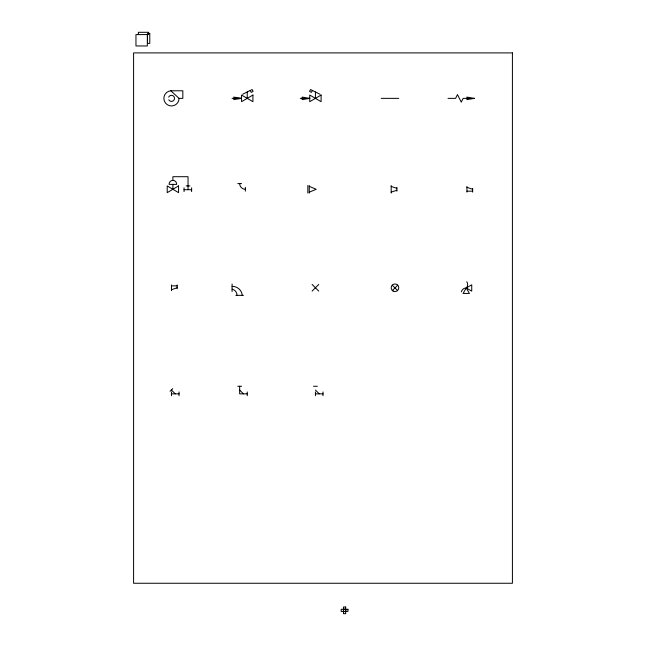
<?xml version="1.0" encoding="UTF-8"?>
<svg xmlns="http://www.w3.org/2000/svg" width="646" height="646" viewBox="0 0 646 646"><rect width="100%" height="100%" fill="white"/><g stroke="black" fill="none" stroke-linecap="round" stroke-linejoin="round"><path stroke-width="0.97" d="M172.894 180.387A3.787 3.787 0 0 1 176.673 184.385L169.107 184.385A3.787 3.787 0 0 1 172.894 180.387L172.894 176.705L188.043 176.705L188.043 189.706M312.422 90.472L311.477 92.362L309.579 91.417L310.532 89.528L320.004 94.259M170.051 391.323L172.732 388.642M312.107 291.088L318.736 284.458M392.38 290.53L397.815 285.096M242.654 94.259L252.126 89.528L253.079 91.417L251.181 92.362L250.236 90.472M309.264 192.185L316.209 189.278L309.264 186.371M171.473 289.723L177.149 287.777M391.185 192.12L396.87 190.231M309.741 98.362L302.166 99.629L302.166 97.102L309.741 98.362L300.269 98.362M474.527 98.362L466.953 99.629L466.953 97.102L474.527 98.362L463.166 98.362L461.268 102.149L457.481 94.574L455.592 98.362L448.009 98.362M170.835 90.787L182.834 90.787L182.834 98.362L179.047 98.362L170.835 90.787A7.607 7.607 0 0 0 163.882 98.781A7.607 7.607 0 0 0 171.683 105.96A7.607 7.607 0 0 0 179.071 98.362M232.084 98.362L241.556 98.362M381.245 98.362L398.768 98.362M237.76 183.601L241.556 183.601M186.153 185.911L189.94 185.911M184.045 189.706L191.62 189.706M466.953 191.176L472.638 191.176M171.473 285.879L177.149 285.879M235.871 295.351L243.445 295.351M237.76 386.268L241.556 386.268M313.528 386.268L317.315 386.268M171.473 393.85L179.047 393.85M247.232 393.85L239.658 393.85L239.658 386.268M315.426 393.85L323 393.85M343.454 609.154L345.683 609.154M343.454 611.568L345.683 611.568M391.185 186.444L396.87 188.333M466.953 187.332L472.638 189.278M392.219 285.177L397.573 290.53M312.107 284.458L318.736 291.088M315.426 390.055L319.213 393.85M239.658 390.055L243.445 393.85M171.392 389.982L175.26 393.85M472.638 188.333L472.638 192.12M466.953 186.444L466.953 192.12M396.87 187.388L396.87 191.176M391.185 185.491L391.185 193.073M345.723 609.291L345.723 611.431M323 391.952L323 395.74M315.426 91.974L315.426 98.362M315.426 391.952L315.426 395.74M309.264 185.491L309.264 193.073M307.843 185.491L307.843 193.073M247.232 91.974L247.232 98.362M247.232 391.952L247.232 395.74M245.343 187.388L245.343 191.176M232.084 283.99L232.084 291.564M191.62 187.808L191.62 191.596M184.045 187.808L184.045 191.596M179.047 391.952L179.047 395.74M177.149 284.934L177.149 288.722M172.894 184.385L172.894 189.278M171.473 284.934L171.473 290.619M171.473 391.952L171.473 395.74M147.328 34.601L147.328 45.963L135.959 45.963L135.959 34.601L148.645 34.569L148.645 32.3L138.341 32.3L138.341 34.569M466.767 281.769A4.893 4.893 0 0 1 466.259 287.971L463.101 293.437L469.416 293.437L466.259 287.971L471.733 284.813L471.733 291.128L466.259 287.971A4.893 4.893 0 0 0 461.405 291.863M232.084 289.166A6.153 6.153 0 0 1 236.977 295.351M232.084 286.364A9.948 9.948 0 0 1 242.29 295.303M245.343 189.278A5.685 5.685 0 0 1 239.658 183.601M168.695 97.126A3.036 3.036 0 0 1 173.281 95.931A3.036 3.036 0 0 1 173.443 100.671A3.036 3.036 0 0 1 168.784 99.783M178.571 185.911L167.209 192.645L167.209 185.911L178.571 192.645L178.571 185.911M252.917 95.051L241.556 101.68L241.556 95.051L252.917 101.68L252.917 95.051M321.102 95.051L309.741 101.68L309.741 95.051L321.102 101.68L321.102 95.051M241.394 98.362L233.82 99.629L233.82 97.102L241.394 98.362M149.775 33.439L147.506 33.439L147.506 43.387L149.775 43.387L149.775 33.439M512.415 52.907L133.585 52.907L133.585 583.257L512.415 583.257L512.415 52.907M345.683 607.022L343.454 607.022L343.454 613.7L345.683 613.7L345.683 607.022M347.96 609.291L341.177 609.291L341.177 611.431L347.96 611.431L347.96 609.291M393.083 291.055A3.787 3.787 0 0 0 398.768 287.777A3.787 3.787 0 0 0 393.083 284.498A3.787 3.787 0 0 0 393.083 291.055"/></g></svg>
